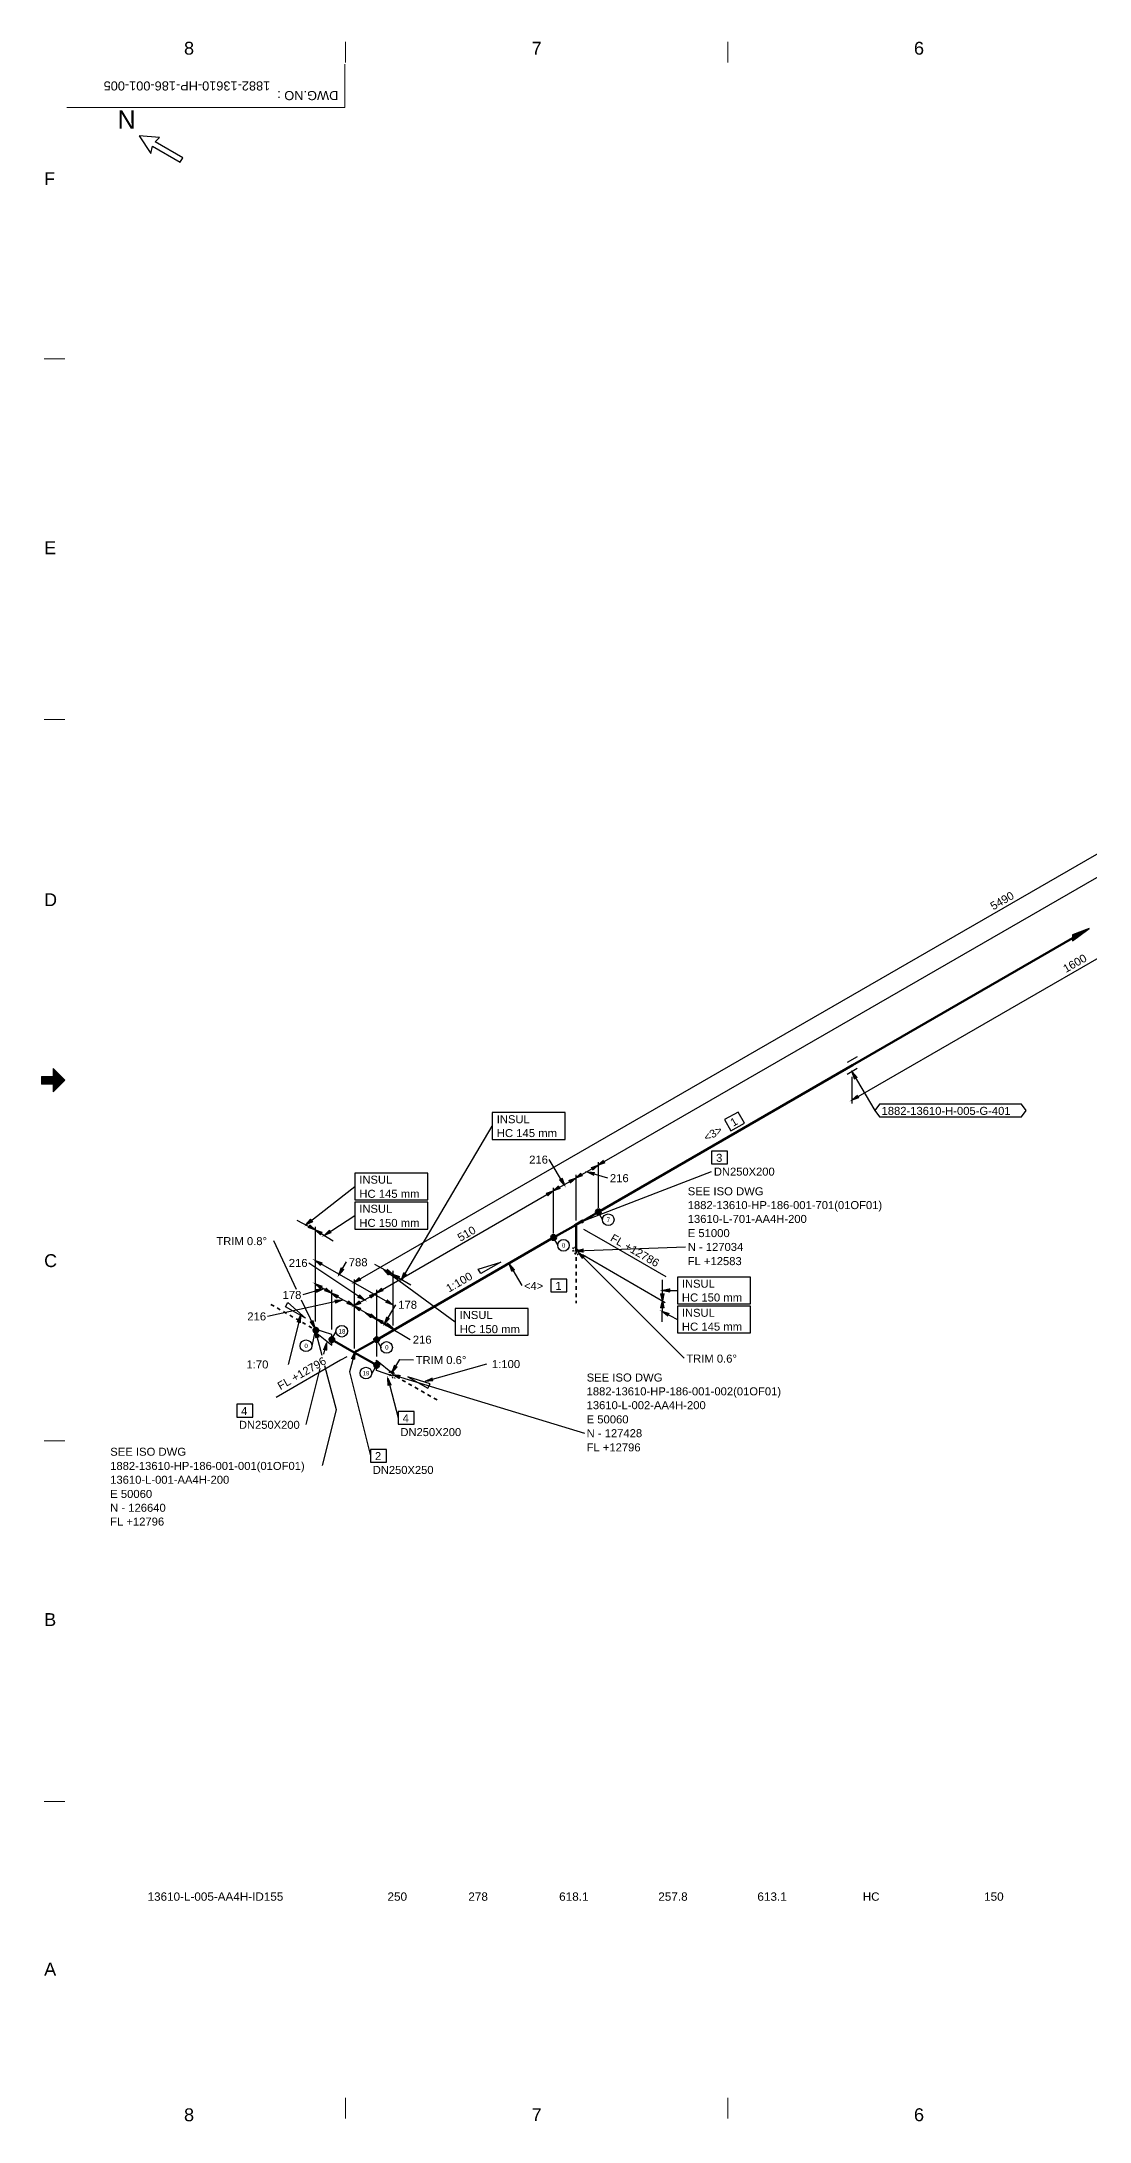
# Model space of a CAD drawing. Header units: inches. Extents: x 18 to 823, y 11 to 584.
# Drawn here: x 18 to 306, y 11 to 583 of the extents above; entities that cross this region are included whole.
import ezdxf
from ezdxf.enums import TextEntityAlignment as Align
from ezdxf.xclip import XClip

# ---------------------------------------------------------------- set-up
doc = ezdxf.new("R2010")
doc.units = ezdxf.units.IN
doc.header["$MEASUREMENT"] = 0
doc.header["$XCLIPFRAME"] = 0
for name, color, linetype in [('1882-13610-HP-186-001-005(01OF01)_MODEL-EMBED 1_DWG$0$Default', 7, 'Continuous'), ('BG 0 -1', 7, 'Continuous'), ('DIMLINES', 7, 'Continuous'), ('DIMTEXT', 7, 'Continuous'), ('FITTINGS', 7, 'Continuous'), ('FRAME', 7, 'Continuous'), ('ISOTEXT', 7, 'Continuous'), ('PIPE', 7, 'Continuous'), ('WELDS', 7, 'Continuous')]:
    doc.layers.add(name, color=color, linetype=linetype)
doc.styles.add('1882-13610-HP-186-001-005(01OF01)_MODEL-EMBED 1_DWG$0$Arial', font='arial.ttf')
doc.styles.add('Arial', font='arial.ttf')

# ---------------------------------------------------------------- blocks, each defined once
blk = doc.blocks.new('1882-13610-HP-186-001-005(01OF01)_MODEL-EMBED 1_DWG')
at = {"layer": '1882-13610-HP-186-001-005(01OF01)_MODEL-EMBED 1_DWG$0$Default', "color": 4, "style": '1882-13610-HP-186-001-005(01OF01)_MODEL-EMBED 1_DWG$0$Arial'}
for s, width, p in [('13610-L-005-AA4H-ID155', 1.002891, (0.84302, -0.115628)), ('250', 1.008516, (3.43979, -0.115628)), ('278', 1.008516, (4.31479, -0.115628)), ('618.1 ', 1.008516, (5.29826, -0.115628)), ('257.8 ', 1.008516, (6.371177, -0.115628)), ('613.1 ', 1.008516, (7.444094, -0.115628)), ('HC', 0.992063, (8.5857, -0.115628)), ('150', 1.008516, (9.898125, -0.115628)), ('1882-13000-HM-105-007', 1.00296, (11.607138, -0.115628)), ('Steam', 1.013128, (14.590457, -0.115628))]:
    blk.add_text(s, height=0.090278, dxfattribs=dict(at, width=width)).set_placement(p, align=Align.TOP_LEFT)

msp = doc.modelspace()

# ---------------------------------------------------------------- hatches: boundary and pattern name
at = {"layer": 'DIMLINES', "linetype": 'Continuous'}
for points in [[(242.36, 293.24), (240.92, 291.96), (242.76, 292.6)], [(172.52, 275.32), (171.08, 274.04), (172.92, 274.68)], [(160.6, 270.04), (161.88, 268.6), (161.24, 270.44)], [(163.56, 269.24), (165, 270.52), (163.16, 269.88)], [(166.36, 271.8), (164.92, 270.52), (166.76, 271.16)], [(170.04, 272.04), (168.12, 272.2), (169.88, 271.32)], [(169.72, 272.76), (171.16, 274.04), (169.32, 273.4)], [(157.4, 265.72), (158.84, 267), (157, 266.36)], [(160.2, 268.28), (158.76, 267), (160.6, 267.64)], [(92.12, 259.16), (90.84, 257.64), (92.6, 258.52)], [(91.56, 256.92), (93.4, 256.28), (91.96, 257.56)], [(95.16, 255.64), (93.32, 256.28), (94.76, 255)], [(97.24, 256.12), (95.8, 254.76), (97.64, 255.48)], [(95.16, 247.24), (93.32, 247.88), (94.76, 246.6)], [(95.16, 240.84), (93.32, 241.48), (94.76, 240.2)], [(96.04, 239.56), (97.88, 238.92), (96.44, 240.2)], [(100.52, 245.8), (99.88, 243.96), (101.16, 245.4)], [(105.4, 243.08), (103.96, 241.8), (105.8, 242.44)], [(111.56, 240.2), (110.12, 238.92), (111.96, 239.56)], [(113.96, 244.6), (112.2, 245.4), (113.48, 243.96)], [(112.84, 244.76), (114.68, 244.12), (113.24, 245.4)], [(116.44, 243.48), (114.6, 244.12), (116.04, 242.84)], [(117.72, 244.44), (117.08, 242.6), (118.36, 244.04)], [(93.8, 239.16), (95.56, 240.04), (93.64, 239.88)], [(99.64, 238.28), (97.8, 238.92), (99.24, 237.64)], [(99, 236.2), (100.76, 237), (98.84, 237)], [(102.2, 236.04), (104.04, 235.4), (102.6, 236.68)], [(105.4, 236.68), (103.96, 235.4), (105.8, 236.04)], [(105.8, 234.76), (103.96, 235.4), (105.4, 234.12)], [(105.16, 237.72), (107, 237), (105.64, 238.36)], [(108.76, 237.64), (110.2, 238.92), (108.36, 238.28)], [(112.84, 236.36), (114.68, 235.72), (113.24, 237)], [(188.44, 238.68), (188.84, 236.76), (189.24, 238.68)], [(189.24, 234.84), (188.84, 236.76), (188.44, 234.84)], [(190.76, 240.04), (188.84, 239.64), (190.76, 239.24)], [(109, 232.84), (107.16, 233.48), (108.6, 232.2)], [(108.36, 232.52), (110.2, 231.88), (108.76, 233.16)], [(111.96, 231.24), (110.12, 231.88), (111.56, 230.6)], [(113.08, 232.28), (112.44, 230.44), (113.72, 231.88)], [(112.84, 229.96), (114.68, 229.32), (113.24, 230.6)], [(190.6, 233.32), (188.76, 233.88), (190.28, 232.68)]]:
    msp.add_hatch(color=2, dxfattribs=at).paths.add_polyline_path(points)
at = {"layer": 'ISOTEXT', "linetype": 'Continuous'}
for points in [[(242.28, 298.2), (241, 299.64), (241.64, 297.8)], [(166.76, 259), (165.08, 257.96), (167, 258.28)], [(148.12, 245.32), (146.84, 246.76), (147.48, 244.92)], [(167, 251), (165.08, 250.52), (167, 250.2)], [(167.32, 249), (165.72, 250.12), (166.84, 248.52)], [(89.24, 230.84), (89.32, 232.76), (88.52, 231)], [(92.04, 231), (93.24, 229.4), (92.76, 231.32)], [(94.36, 226.84), (93.48, 228.6), (93.56, 226.68)], [(96.44, 223.24), (96.52, 225.16), (95.72, 223.4)], [(104.2, 220.76), (104.28, 222.68), (103.4, 220.92)], [(115.16, 219), (114.52, 217.16), (115.8, 218.6)], [(114.2, 213.72), (113.32, 215.48), (113.4, 213.56)], [(116.68, 216.28), (114.76, 216.44), (116.44, 215.48)], [(125.48, 215.56), (123.72, 214.68), (125.64, 214.84)]]:
    msp.add_hatch(color=2, dxfattribs=at).paths.add_polyline_path(points)
at = {"layer": 'WELDS', "linetype": 'Continuous'}
h = msp.add_hatch(color=7, dxfattribs=at)
edge = h.paths.add_edge_path()
edge.add_arc((171.24, 261.24), 0.76, 0, 360)
h = msp.add_hatch(color=7, dxfattribs=at)
edge = h.paths.add_edge_path()
edge.add_arc((158.92, 254.2), 0.76, 0, 360)
h = msp.add_hatch(color=7, dxfattribs=at)
edge = h.paths.add_edge_path()
edge.add_arc((93.56, 228.68), 0.76, 0, 360)
h = msp.add_hatch(color=7, dxfattribs=at)
edge = h.paths.add_edge_path()
edge.add_arc((97.96, 226.12), 0.76, 0, 360)
h = msp.add_hatch(color=7, dxfattribs=at)
edge = h.paths.add_edge_path()
edge.add_arc((110.28, 226.12), 0.76, 0, 360)
h = msp.add_hatch(color=7, dxfattribs=at)
edge = h.paths.add_edge_path()
edge.add_arc((110.28, 219.08), 0.76, 0, 360)

# ---------------------------------------------------------------- linework, layer by layer
at = {"layer": 'BG 0 -1', "color": 7, "linetype": 'Continuous', "lineweight": 9}
for p, q in [((101.7, 577.17), (101.7, 582.83)), ((206.83, 577.17), (206.83, 582.83)), ((101.53, 564.78), (101.53, 576.75)), ((101.53, 564.78), (25.11, 564.78)), ((24.49, 495.71), (18.83, 495.71)), ((24.49, 396.57), (18.83, 396.57)), ((18.14, 296.95), (19.67, 298.49)), ((18.14, 296.83), (19.8, 298.49)), ((18.14, 296.7), (19.92, 298.49)), ((18.14, 296.58), (20.05, 298.49)), ((18.14, 296.45), (20.17, 298.49)), ((18.14, 298.49), (18.14, 296.37)), ((18.14, 298.45), (18.17, 298.49)), ((18.14, 298.33), (18.3, 298.49)), ((18.14, 298.2), (18.42, 298.49)), ((18.14, 298.08), (18.55, 298.49)), ((18.14, 297.95), (18.67, 298.49)), ((18.14, 297.83), (18.8, 298.49)), ((18.14, 297.7), (18.92, 298.49)), ((18.14, 297.58), (19.05, 298.49)), ((18.14, 297.45), (19.17, 298.49)), ((18.14, 297.33), (19.3, 298.49)), ((18.14, 297.2), (19.42, 298.49)), ((18.14, 297.08), (19.55, 298.49)), ((21.32, 298.49), (18.14, 298.49)), ((18.17, 296.37), (20.3, 298.49)), ((18.3, 296.37), (20.42, 298.49)), ((18.42, 296.37), (20.55, 298.49)), ((18.55, 296.37), (20.67, 298.49)), ((18.67, 296.37), (20.8, 298.49)), ((18.8, 296.37), (20.92, 298.49)), ((18.93, 296.37), (21.05, 298.49)), ((19.05, 296.37), (21.17, 298.49)), ((19.18, 296.37), (21.3, 298.49)), ((19.3, 296.37), (22.43, 299.5)), ((19.43, 296.37), (22.49, 299.43)), ((19.55, 296.37), (22.56, 299.37)), ((19.68, 296.37), (22.62, 299.31)), ((19.8, 296.37), (22.68, 299.25)), ((19.93, 296.37), (22.74, 299.18)), ((20.05, 296.37), (22.81, 299.12)), ((20.18, 296.37), (22.87, 299.06)), ((20.3, 296.37), (22.93, 299)), ((20.43, 296.37), (22.99, 298.93)), ((20.55, 296.37), (23.06, 298.87)), ((20.68, 296.37), (23.12, 298.81)), ((20.8, 296.37), (23.18, 298.75)), ((20.93, 296.37), (23.24, 298.68)), ((21.05, 296.37), (23.31, 298.62)), ((21.18, 296.37), (23.37, 298.56)), ((21.3, 296.37), (23.43, 298.5)), ((21.32, 300.61), (24.5, 297.43)), ((21.32, 298.49), (21.32, 300.61)), ((21.32, 300.51), (21.37, 300.56)), ((21.32, 300.39), (21.43, 300.5)), ((21.32, 300.26), (21.49, 300.43)), ((21.32, 300.14), (21.56, 300.37)), ((21.32, 300.01), (21.62, 300.31)), ((21.32, 299.89), (21.68, 300.25)), ((21.32, 299.76), (21.74, 300.18)), ((21.32, 299.63), (21.81, 300.12)), ((21.32, 299.51), (21.87, 300.06)), ((21.32, 299.38), (21.93, 300)), ((21.32, 299.26), (21.99, 299.93)), ((21.32, 299.13), (22.06, 299.87)), ((21.32, 299.01), (22.12, 299.81)), ((21.32, 298.88), (22.18, 299.75)), ((21.32, 298.76), (22.24, 299.68)), ((21.32, 298.63), (22.31, 299.62)), ((21.32, 298.51), (22.37, 299.56)), ((21.32, 296.26), (23.49, 298.43)), ((21.32, 296.13), (23.56, 298.37)), ((21.32, 296.01), (23.62, 298.31)), ((21.32, 295.88), (23.68, 298.25)), ((21.32, 295.76), (23.74, 298.18)), ((21.32, 295.63), (23.81, 298.12)), ((21.32, 295.51), (23.87, 298.06)), ((21.32, 295.38), (23.93, 298)), ((21.32, 295.26), (23.99, 297.93)), ((21.32, 295.13), (24.06, 297.87)), ((21.32, 295.01), (24.12, 297.81)), ((21.32, 294.88), (24.18, 297.75)), ((21.32, 294.76), (24.24, 297.68)), ((21.32, 294.63), (24.31, 297.62)), ((21.32, 294.51), (24.37, 297.56)), ((21.32, 294.38), (24.43, 297.5)), ((21.32, 294.26), (24.49, 297.43)), ((24.5, 297.43), (21.32, 294.24)), ((21.32, 296.37), (18.14, 296.37)), ((21.32, 294.24), (21.32, 296.37)), ((24.49, 198.28), (18.83, 198.28)), ((24.49, 99.14), (18.83, 99.14)), ((101.7, 17.68), (101.7, 12.02)), ((206.83, 17.68), (206.83, 12.02))]:
    msp.add_line(p, q, dxfattribs=at)
at = {"layer": 'DIMLINES', "color": 2, "linetype": 'Continuous', "lineweight": 30}
for p, q in [((103.96, 241.8), (474.2, 455.24)), ((171.08, 274.04), (468.04, 445.32)), ((240.92, 291.96), (363.64, 362.68)), ((241, 291), (241, 298.36)), ((240.92, 291.96), (242.36, 293.24)), ((242.76, 292.6), (240.92, 291.96)), ((242.36, 293.24), (242.76, 292.6)), ((162.12, 288.52), (142.04, 288.52)), ((142.04, 288.52), (142.04, 281.16)), ((162.12, 281.16), (162.12, 288.52)), ((117.08, 242.6), (142.04, 284.84)), ((142.04, 281.16), (162.12, 281.16)), ((161.88, 268.6), (157.72, 275.64)), ((171.08, 274.04), (172.52, 275.32)), ((172.92, 274.68), (171.08, 274.04)), ((171.16, 274.92), (171.16, 262.36)), ((172.52, 275.32), (172.92, 274.68)), ((124.36, 271.88), (104.28, 271.88)), ((104.28, 271.88), (104.28, 264.52)), ((124.36, 264.52), (124.36, 271.88)), ((158.76, 267), (165, 270.52)), ((160.6, 270.04), (161.24, 270.44)), ((161.88, 268.6), (160.6, 270.04)), ((161.24, 270.44), (161.88, 268.6)), ((163.16, 269.88), (165, 270.52)), ((163.56, 269.24), (163.16, 269.88)), ((165, 270.52), (163.56, 269.24)), ((164.92, 270.52), (171.16, 274.04)), ((164.92, 270.52), (166.36, 271.8)), ((166.76, 271.16), (164.92, 270.52)), ((165, 271.4), (165, 258.84)), ((166.36, 271.8), (166.76, 271.16)), ((168.12, 272.2), (170.04, 272.04)), ((169.88, 271.32), (168.12, 272.2)), ((168.12, 272.2), (173.72, 270.6)), ((169.32, 273.4), (171.16, 274.04)), ((169.72, 272.76), (169.32, 273.4)), ((171.16, 274.04), (169.72, 272.76)), ((170.04, 272.04), (169.88, 271.32)), ((90.84, 257.64), (104.28, 268.2)), ((104.28, 264.52), (124.36, 264.52)), ((124.36, 263.88), (104.28, 263.88)), ((104.28, 263.88), (104.28, 256.52)), ((110.12, 238.92), (158.84, 267)), ((124.36, 256.52), (124.36, 263.88)), ((157, 266.36), (158.84, 267)), ((157.4, 265.72), (157, 266.36)), ((158.84, 267), (157.4, 265.72)), ((158.76, 267), (160.2, 268.28)), ((160.6, 267.64), (158.76, 267)), ((158.84, 267.88), (158.84, 255.32)), ((160.2, 268.28), (160.6, 267.64)), ((88.36, 258.92), (93.4, 256.28)), ((90.84, 257.64), (92.12, 259.16)), ((92.6, 258.52), (90.84, 257.64)), ((91.56, 256.92), (91.96, 257.56)), ((91.96, 257.56), (93.4, 256.28)), ((92.12, 259.16), (92.6, 258.52)), ((95.8, 254.76), (104.28, 260.2)), ((93.4, 256.28), (91.56, 256.92)), ((93.32, 256.28), (95.16, 255.64)), ((94.76, 255), (93.32, 256.28)), ((93.32, 256.28), (98.28, 253.32)), ((93.4, 257.08), (93.4, 231.08)), ((95.16, 255.64), (94.76, 255)), ((95.8, 254.76), (97.24, 256.12)), ((97.64, 255.48), (95.8, 254.76)), ((97.24, 256.12), (97.64, 255.48)), ((104.28, 256.52), (124.36, 256.52)), ((167.16, 256.52), (172.04, 253.72)), ((172.04, 253.72), (189.8, 243.48)), ((93.32, 247.88), (95.16, 247.24)), ((94.76, 246.6), (93.32, 247.88)), ((93.32, 247.88), (114.68, 235.72)), ((95.16, 247.24), (94.76, 246.6)), ((99.88, 243.96), (101.96, 247.48)), ((109.64, 246.84), (114.68, 244.12)), ((189.56, 236.2), (166.84, 249.4)), ((93.32, 241.48), (95.16, 240.84)), ((94.76, 240.2), (93.32, 241.48)), ((93.32, 241.48), (97.88, 238.92)), ((95.16, 240.84), (94.76, 240.2)), ((96.04, 239.56), (96.44, 240.2)), ((96.44, 240.2), (97.88, 238.92)), ((99.88, 243.96), (100.52, 245.8)), ((101.16, 245.4), (99.88, 243.96)), ((100.52, 245.8), (101.16, 245.4)), ((103.96, 241.8), (105.4, 243.08)), ((105.8, 242.44), (103.96, 241.8)), ((104.04, 242.68), (104.04, 223.72)), ((105.4, 243.08), (105.8, 242.44)), ((110.12, 238.92), (111.56, 240.2)), ((111.56, 240.2), (111.96, 239.56)), ((112.2, 245.4), (113.96, 244.6)), ((113.48, 243.96), (112.2, 245.4)), ((112.2, 245.4), (131.88, 231)), ((112.84, 244.76), (113.24, 245.4)), ((114.68, 244.12), (112.84, 244.76)), ((113.24, 245.4), (114.68, 244.12)), ((113.96, 244.6), (113.48, 243.96)), ((114.6, 244.12), (116.44, 243.48)), ((116.04, 242.84), (114.6, 244.12)), ((114.6, 244.12), (119.64, 241.16)), ((114.68, 245), (114.68, 229.96)), ((116.44, 243.48), (116.04, 242.84)), ((117.08, 242.6), (117.72, 244.44)), ((118.36, 244.04), (117.08, 242.6)), ((117.72, 244.44), (118.36, 244.04)), ((188.84, 236.76), (188.84, 242.52)), ((213.08, 243.32), (193, 243.32)), ((193, 243.32), (193, 235.96)), ((213.08, 235.96), (213.08, 243.32)), ((100.76, 237), (80.28, 232.52)), ((95.56, 240.04), (89.96, 238.44)), ((93.64, 239.88), (95.56, 240.04)), ((93.8, 239.16), (93.64, 239.88)), ((95.56, 240.04), (93.8, 239.16)), ((97.88, 238.92), (96.04, 239.56)), ((97.8, 238.92), (99.64, 238.28)), ((99.24, 237.64), (97.8, 238.92)), ((97.8, 238.92), (104.04, 235.4)), ((97.88, 239.8), (97.88, 228.92)), ((99, 236.2), (98.84, 237)), ((98.84, 237), (100.76, 237)), ((100.76, 237), (99, 236.2)), ((99.64, 238.28), (99.24, 237.64)), ((102.2, 236.04), (102.6, 236.68)), ((104.04, 235.4), (102.2, 236.04)), ((102.6, 236.68), (104.04, 235.4)), ((103.96, 235.4), (110.2, 238.92)), ((103.96, 235.4), (105.4, 236.68)), ((105.8, 236.04), (103.96, 235.4)), ((103.96, 235.4), (105.8, 234.76)), ((105.4, 234.12), (103.96, 235.4)), ((103.96, 235.4), (110.2, 231.88)), ((105.16, 237.72), (105.64, 238.36)), ((107, 237), (105.16, 237.72)), ((105.4, 236.68), (105.8, 236.04)), ((105.8, 234.76), (105.4, 234.12)), ((105.64, 238.36), (107, 237)), ((108.36, 238.28), (110.2, 238.92)), ((108.76, 237.64), (108.36, 238.28)), ((110.2, 238.92), (108.76, 237.64)), ((111.96, 239.56), (110.12, 238.92)), ((110.2, 239.8), (110.2, 227.24)), ((112.84, 236.36), (113.24, 237)), ((114.68, 235.72), (112.84, 236.36)), ((113.24, 237), (114.68, 235.72)), ((151.96, 234.68), (131.88, 234.68)), ((131.88, 234.68), (131.88, 227.32)), ((151.96, 227.32), (151.96, 234.68)), ((188.84, 236.76), (188.44, 238.68)), ((188.44, 238.68), (189.24, 238.68)), ((188.44, 234.84), (188.84, 236.76)), ((189.24, 234.84), (188.44, 234.84)), ((188.76, 231), (188.84, 236.76)), ((188.84, 239.64), (190.76, 240.04)), ((190.76, 239.24), (188.84, 239.64)), ((188.84, 239.64), (193, 239.64)), ((189.24, 238.68), (188.84, 236.76)), ((188.84, 236.76), (189.24, 234.84)), ((190.76, 240.04), (190.76, 239.24)), ((193, 235.96), (213.08, 235.96)), ((213.08, 235.32), (193, 235.32)), ((193, 235.32), (193, 227.96)), ((213.08, 227.96), (213.08, 235.32)), ((107.16, 233.48), (109, 232.84)), ((108.6, 232.2), (107.16, 233.48)), ((108.36, 232.52), (108.76, 233.16)), ((110.2, 231.88), (108.36, 232.52)), ((109, 232.84), (108.6, 232.2)), ((108.76, 233.16), (110.2, 231.88)), ((110.12, 231.88), (111.96, 231.24)), ((111.56, 230.6), (110.12, 231.88)), ((110.12, 231.88), (114.68, 229.32)), ((110.2, 232.76), (110.2, 221.48)), ((111.96, 231.24), (111.56, 230.6)), ((112.44, 230.44), (113.08, 232.28)), ((113.72, 231.88), (112.44, 230.44)), ((112.84, 229.96), (113.24, 230.6)), ((114.68, 229.32), (112.84, 229.96)), ((113.08, 232.28), (113.72, 231.88)), ((113.24, 230.6), (114.68, 229.32)), ((188.76, 233.88), (190.6, 233.32)), ((190.28, 232.68), (188.76, 233.88)), ((188.76, 233.88), (193, 231.64)), ((190.6, 233.32), (190.28, 232.68)), ((131.88, 227.32), (151.96, 227.32)), ((193, 227.96), (213.08, 227.96)), ((100.36, 220.44), (82.6, 210.2)), ((102.04, 221.4), (100.36, 220.44))]:
    msp.add_line(p, q, dxfattribs=at)
at = {"layer": 'DIMLINES', "color": 2, "linetype": 'Continuous', "lineweight": 30, "const_width": 0.3}
for points in [[(242.36, 293.24), (240.92, 291.96), (242.76, 292.6)], [(169.72, 272.76), (171.16, 274.04), (169.32, 273.4)], [(172.52, 275.32), (171.08, 274.04), (172.92, 274.68)], [(160.6, 270.04), (161.88, 268.6), (161.24, 270.44)], [(163.56, 269.24), (165, 270.52), (163.16, 269.88)], [(166.36, 271.8), (164.92, 270.52), (166.76, 271.16)], [(170.04, 272.04), (168.12, 272.2), (169.88, 271.32)], [(157.4, 265.72), (158.84, 267), (157, 266.36)], [(160.2, 268.28), (158.76, 267), (160.6, 267.64)], [(92.12, 259.16), (90.84, 257.64), (92.6, 258.52)], [(91.56, 256.92), (93.4, 256.28), (91.96, 257.56)], [(95.16, 255.64), (93.32, 256.28), (94.76, 255)], [(97.24, 256.12), (95.8, 254.76), (97.64, 255.48)], [(95.16, 247.24), (93.32, 247.88), (94.76, 246.6)], [(100.52, 245.8), (99.88, 243.96), (101.16, 245.4)], [(95.16, 240.84), (93.32, 241.48), (94.76, 240.2)], [(93.8, 239.16), (95.56, 240.04), (93.64, 239.88)], [(96.04, 239.56), (97.88, 238.92), (96.44, 240.2)], [(105.4, 243.08), (103.96, 241.8), (105.8, 242.44)], [(111.56, 240.2), (110.12, 238.92), (111.96, 239.56)], [(113.96, 244.6), (112.2, 245.4), (113.48, 243.96)], [(112.84, 244.76), (114.68, 244.12), (113.24, 245.4)], [(116.44, 243.48), (114.6, 244.12), (116.04, 242.84)], [(117.72, 244.44), (117.08, 242.6), (118.36, 244.04)], [(190.76, 240.04), (188.84, 239.64), (190.76, 239.24)], [(99.64, 238.28), (97.8, 238.92), (99.24, 237.64)], [(99, 236.2), (100.76, 237), (98.84, 237)], [(102.2, 236.04), (104.04, 235.4), (102.6, 236.68)], [(105.4, 236.68), (103.96, 235.4), (105.8, 236.04)], [(105.8, 234.76), (103.96, 235.4), (105.4, 234.12)], [(105.16, 237.72), (107, 237), (105.64, 238.36)], [(108.76, 237.64), (110.2, 238.92), (108.36, 238.28)], [(112.84, 236.36), (114.68, 235.72), (113.24, 237)], [(188.44, 238.68), (188.84, 236.76), (189.24, 238.68)], [(189.24, 234.84), (188.84, 236.76), (188.44, 234.84)], [(109, 232.84), (107.16, 233.48), (108.6, 232.2)], [(108.36, 232.52), (110.2, 231.88), (108.76, 233.16)], [(111.96, 231.24), (110.12, 231.88), (111.56, 230.6)], [(113.08, 232.28), (112.44, 230.44), (113.72, 231.88)], [(112.84, 229.96), (114.68, 229.32), (113.24, 230.6)], [(190.6, 233.32), (188.76, 233.88), (190.28, 232.68)]]:
    msp.add_lwpolyline(points, close=True, dxfattribs=at)
at = {"layer": 'FITTINGS', "color": 7, "linetype": 'Continuous', "lineweight": 30}
for p, q in [((306.2, 339.1), (301.6, 337.4)), ((301.6, 335.7), (306.2, 339.1)), ((306.2, 339.1), (301.6, 337.3)), ((301.6, 335.7), (305.8, 338.9)), ((305.8, 338.9), (301.6, 337.1)), ((301.6, 335.8), (305.4, 338.6)), ((305.4, 338.6), (301.6, 337)), ((301.6, 335.9), (305, 338.4)), ((305, 338.4), (301.6, 337)), ((301.6, 336.1), (304.5, 338.2)), ((304.5, 338.2), (301.6, 336.8)), ((301.6, 336.2), (304.1, 337.8)), ((304.1, 337.8), (301.6, 336.7)), ((301.6, 336.3), (303.7, 337.6)), ((303.7, 337.6), (301.6, 336.6)), ((301.6, 337.4), (301.6, 335.7)), ((301.6, 336.4), (303.2, 337.4)), ((303.2, 337.4), (301.6, 336.5)), ((301.6, 337.3), (301.6, 335.7)), ((301.6, 337.1), (301.6, 335.8)), ((301.6, 337), (301.6, 335.9)), ((301.6, 337), (301.6, 336.1)), ((301.6, 336.8), (301.6, 336.2)), ((301.6, 336.7), (301.6, 336.3)), ((301.6, 336.6), (301.6, 336.4))]:
    msp.add_line(p, q, dxfattribs=at)
at = {"layer": 'FRAME', "color": 2, "linetype": 'Continuous', "lineweight": 30}
for p, q in [((45, 557), (48.2, 552.2)), ((50.6, 556.6), (45, 557)), ((49.4, 555.4), (50.6, 556.6)), ((57, 551), (49.4, 555.4)), ((48.2, 552.2), (48.6, 554.2)), ((48.6, 554.2), (56.2, 549.8)), ((56.2, 549.8), (57, 551)), ((138.2, 245.48), (144.44, 247.4)), ((144.44, 247.4), (138.92, 244.28)), ((138.92, 244.28), (138.2, 245.48)), ((85.16, 235.16), (85.8, 236.36)), ((90.68, 232.04), (85.16, 235.16)), ((85.8, 236.36), (90.68, 232.04)), ((118.84, 215.88), (124.36, 212.76)), ((125, 213.96), (118.84, 215.88)), ((124.36, 212.76), (125, 213.96))]:
    msp.add_line(p, q, dxfattribs=at)
at = {"layer": 'ISOTEXT', "color": 2, "linetype": 'Continuous', "lineweight": 30}
for p, q in [((241, 299.64), (247.24, 289.08)), ((241, 299.64), (242.28, 298.2)), ((241.64, 297.8), (241, 299.64)), ((242.28, 298.2), (241.64, 297.8)), ((209.64, 288.68), (205.88, 286.6)), ((205.88, 286.6), (207.64, 283.56)), ((211.4, 285.64), (209.64, 288.68)), ((248.52, 290.84), (247.24, 289.08)), ((247.24, 289.08), (248.52, 287.32)), ((287.56, 290.84), (248.52, 290.84)), ((248.52, 287.32), (287.56, 287.32)), ((288.84, 289.08), (287.56, 290.84)), ((287.56, 287.32), (288.84, 289.08)), ((207.64, 283.56), (211.4, 285.64)), ((206.76, 277.96), (202.36, 277.96)), ((202.36, 277.96), (202.36, 274.44)), ((202.36, 274.44), (206.76, 274.44)), ((206.76, 274.44), (206.76, 277.96)), ((165.08, 257.96), (202.36, 272.36)), ((165.08, 257.96), (166.76, 259)), ((167, 258.28), (165.08, 257.96)), ((166.76, 259), (167, 258.28)), ((172.44, 259), (171.16, 261.24)), ((88.2, 239.88), (81.96, 253.24)), ((158.84, 254.2), (160.12, 251.96)), ((165.08, 250.52), (195.16, 251.64)), ((91.64, 247.24), (107, 237)), ((146.84, 246.76), (150.2, 241)), ((146.84, 246.76), (148.12, 245.32)), ((147.48, 244.92), (146.84, 246.76)), ((165.08, 250.52), (167, 251)), ((167, 250.2), (165.08, 250.52)), ((165.72, 250.12), (194.84, 221)), ((165.72, 250.12), (167.32, 249)), ((166.84, 248.52), (165.72, 250.12)), ((167.32, 249), (166.84, 248.52)), ((167, 251), (167, 250.2)), ((148.12, 245.32), (147.48, 244.92)), ((162.6, 242.76), (158.2, 242.76)), ((158.2, 242.76), (158.2, 239.24)), ((162.6, 239.24), (162.6, 242.76)), ((93.24, 229.4), (89.64, 237)), ((112.44, 230.44), (115.56, 235.72)), ((158.2, 239.24), (162.6, 239.24)), ((89.32, 232.76), (85.96, 219.32)), ((88.52, 231), (89.32, 232.76)), ((89.24, 230.84), (88.52, 231)), ((89.32, 232.76), (89.24, 230.84)), ((92.04, 231), (92.76, 231.32)), ((93.24, 229.4), (92.04, 231)), ((92.76, 231.32), (93.24, 229.4)), ((107.16, 233.48), (119.48, 226.12)), ((93.4, 228.68), (92.44, 224.36)), ((93.48, 228.6), (94.36, 226.84)), ((93.56, 226.68), (93.48, 228.6)), ((95.24, 221.8), (93.48, 228.6)), ((94.36, 226.84), (93.56, 226.68)), ((95.72, 223.4), (96.52, 225.16)), ((95.72, 222.12), (96.52, 225.16)), ((96.44, 223.24), (95.72, 223.4)), ((96.52, 225.16), (96.44, 223.24)), ((97.88, 226.12), (99.16, 228.36)), ((110.2, 226.12), (111.48, 223.88)), ((90.92, 202.76), (94.76, 218.2)), ((99.24, 206.84), (96.04, 218.92)), ((104.28, 222.68), (102.84, 217.24)), ((103.4, 220.92), (104.28, 222.68)), ((104.2, 220.76), (103.4, 220.92)), ((104.28, 222.68), (104.2, 220.76)), ((110.2, 219.08), (108.92, 216.84)), ((114.52, 217.16), (116.6, 220.68)), ((114.52, 217.16), (115.16, 219)), ((115.8, 218.6), (114.52, 217.16)), ((115.16, 219), (115.8, 218.6)), ((116.6, 220.68), (120.44, 220.52)), ((123.72, 214.68), (140.52, 219.48)), ((102.84, 217.24), (108.6, 194.2)), ((113.32, 215.48), (116.2, 204.6)), ((113.32, 215.48), (114.2, 213.72)), ((113.4, 213.56), (113.32, 215.48)), ((114.2, 213.72), (113.4, 213.56)), ((114.76, 216.44), (167.4, 200.44)), ((114.76, 216.44), (116.68, 216.28)), ((116.44, 215.48), (114.76, 216.44)), ((116.68, 216.28), (116.44, 215.48)), ((123.72, 214.68), (125.48, 215.56)), ((125.64, 214.84), (123.72, 214.68)), ((125.48, 215.56), (125.64, 214.84)), ((76.2, 208.36), (71.8, 208.36)), ((71.8, 208.36), (71.8, 204.84)), ((76.2, 204.84), (76.2, 208.36)), ((95.4, 191.48), (99.24, 206.84)), ((120.6, 206.36), (116.2, 206.36)), ((116.2, 206.36), (116.2, 202.84)), ((120.6, 202.84), (120.6, 206.36)), ((71.8, 204.84), (76.2, 204.84)), ((116.2, 202.84), (120.6, 202.84)), ((113, 195.96), (108.6, 195.96)), ((108.6, 195.96), (108.6, 192.44)), ((113, 192.44), (113, 195.96)), ((108.6, 192.44), (113, 192.44))]:
    msp.add_line(p, q, dxfattribs=at)
at = {"layer": 'ISOTEXT', "color": 2, "linetype": 'Continuous', "lineweight": 30, "const_width": 0.3}
for points in [[(242.28, 298.2), (241, 299.64), (241.64, 297.8)], [(166.76, 259), (165.08, 257.96), (167, 258.28)], [(148.12, 245.32), (146.84, 246.76), (147.48, 244.92)], [(167, 251), (165.08, 250.52), (167, 250.2)], [(167.32, 249), (165.72, 250.12), (166.84, 248.52)], [(89.24, 230.84), (89.32, 232.76), (88.52, 231)], [(92.04, 231), (93.24, 229.4), (92.76, 231.32)], [(94.36, 226.84), (93.48, 228.6), (93.56, 226.68)], [(96.44, 223.24), (96.52, 225.16), (95.72, 223.4)], [(104.2, 220.76), (104.28, 222.68), (103.4, 220.92)], [(115.16, 219), (114.52, 217.16), (115.8, 218.6)], [(114.2, 213.72), (113.32, 215.48), (113.4, 213.56)], [(116.68, 216.28), (114.76, 216.44), (116.44, 215.48)], [(125.48, 215.56), (123.72, 214.68), (125.64, 214.84)]]:
    msp.add_lwpolyline(points, close=True, dxfattribs=at)
at = {"layer": 'ISOTEXT', "color": 2, "linetype": 'Continuous', "lineweight": 30}
for centre in [(173.96, 259.08), (161.64, 252.04), (100.68, 228.44), (90.84, 224.44), (113, 223.96), (107.32, 216.92)]:
    msp.add_circle(centre, 1.6, dxfattribs=at)
at = {"layer": 'PIPE', "color": 7, "linetype": 'Continuous', "lineweight": 50}
for p, q in [((301.6, 336.5), (241.1, 301.6)), ((241.1, 301.6), (171.2, 261.2)), ((165.1, 257.7), (158.9, 254.2)), ((171.2, 261.2), (165.1, 257.7)), ((165.1, 257.7), (165.1, 250.5)), ((158.9, 254.2), (110.3, 226.1)), ((104.1, 222.6), (98, 226.1)), ((110.3, 226.1), (104.1, 222.6)), ((104.1, 222.6), (110.3, 219.1))]:
    msp.add_line(p, q, dxfattribs=at)
at = {"layer": 'PIPE', "color": 7, "linetype": 'Continuous', "lineweight": 35}
for p, q in [((164.4, 251.4), (164.2, 251.1)), ((164.2, 250.7), (164.4, 250.3)), ((165, 251.4), (164.7, 251.4)), ((164.7, 249.9), (165, 249.6)), ((165.1, 250.5), (165.1, 249.79)), ((165.1, 248.79), (165.1, 247.79)), ((165.1, 246.79), (165.1, 245.79)), ((165.7, 250.6), (165.4, 251)), ((165.4, 249.4), (165.7, 249.6)), ((165.8, 249.8), (165.8, 250.2)), ((165.1, 244.79), (165.1, 243.79)), ((165.1, 242.79), (165.1, 241.79)), ((165.1, 240.79), (165.1, 239.79)), ((82.05, 235.31), (81.2, 235.8)), ((83.78, 234.32), (82.92, 234.82)), ((165.1, 238.79), (165.1, 237.79)), ((165.1, 236.79), (165.1, 236.1)), ((85.52, 233.33), (84.65, 233.82)), ((87.25, 232.33), (86.39, 232.83)), ((88.99, 231.34), (88.12, 231.84)), ((90.73, 230.34), (89.86, 230.84)), ((92.46, 229.35), (91.59, 229.85)), ((93.6, 228.7), (93.33, 228.85)), ((113.8, 217), (113.8, 217.3)), ((114.1, 217.4), (114.5, 217.4)), ((114.1, 216.2), (113.8, 216.6)), ((114.8, 215.5), (114.5, 215.8)), ((114.7, 216.5), (114.72, 216.49)), ((114.8, 217.2), (115.2, 216.8)), ((115.4, 215.6), (115.2, 215.5)), ((115.4, 216.4), (115.5, 216)), ((115.59, 215.99), (116.45, 215.5)), ((117.32, 215), (118.19, 214.5)), ((119.06, 214), (119.93, 213.51)), ((120.79, 213.01), (121.66, 212.51)), ((122.53, 212.02), (123.4, 211.52)), ((124.27, 211.02), (125.13, 210.53)), ((126, 210.03), (126.87, 209.53))]:
    msp.add_line(p, q, dxfattribs=at)
at = {"layer": 'WELDS', "color": 7, "linetype": 'Continuous', "lineweight": 25}
for p, q in [((242.4, 303.9), (239.6, 302.3)), ((239.6, 299.1), (242.4, 300.7)), ((97.9, 227.5), (93.4, 229)), ((93.4, 229), (93.4, 228.3)), ((93.4, 228.3), (97.9, 224.6)), ((97.9, 226.1), (97.9, 227.5)), ((97.9, 224.6), (97.9, 226.1)), ((110.2, 219), (110.2, 220.5)), ((110.2, 220.5), (114.7, 216.8)), ((110.2, 217.6), (110.2, 219)), ((114.7, 216.1), (110.2, 217.6)), ((114.7, 216.8), (114.7, 216.1))]:
    msp.add_line(p, q, dxfattribs=at)
at = {"layer": 'WELDS', "color": 7, "linetype": 'Continuous', "lineweight": 35}
for centre in [(171.24, 261.24), (171.24, 261.24), (158.92, 254.2), (158.92, 254.2), (93.56, 228.68), (93.56, 228.68), (97.96, 226.12), (97.96, 226.12), (110.28, 226.12), (110.28, 226.12), (110.28, 219.08), (110.28, 219.08)]:
    msp.add_circle(centre, 0.76, dxfattribs=at)

# ---------------------------------------------------------------- block references
at = {"layer": 'WELDS', "linetype": 'ByBlock'}
ref = msp.add_blockref('1882-13610-HP-186-001-005(01OF01)_MODEL-EMBED 1_DWG', (25.87, 77.1), dxfattribs=dict(at, xscale=25.4, yscale=25.4, zscale=25.4))
XClip(ref).set_block_clipping_path([(-0.029528, -2.66273), (15.699643, 0.003937)])

# ---------------------------------------------------------------- texts
at = {"layer": 'BG 0 -1', "color": 7, "style": 'Arial', "width": 1.008516}
for s, p in [('8', (58.68, 581.12)), ('7', (154.26, 581.12)), ('6', (259.39, 581.12)), ('8', (58.68, 13.03)), ('7', (154.26, 13.05)), ('6', (259.39, 13.05))]:
    msp.add_text(s, height=3.54, dxfattribs=at).set_placement(p, align=Align.MIDDLE)
at = {"layer": 'BG 0 -1', "color": 4, "style": 'Arial', "width": 1.010263}
msp.add_text('DWG.NO : ', height=2.5, rotation=180, dxfattribs=at).set_placement((99.75, 568.1), align=Align.MIDDLE_LEFT)
at = {"layer": 'BG 0 -1', "color": 7, "style": 'Arial'}
for s, height, width, p in [('F', 3.54, 0.993934, (18.84, 543.5)), ('E', 3.54, 1.004063, (18.84, 442.02)), ('D', 3.54, 0.992063, (18.84, 345.28)), ('C', 3.54, 0.992063, (18.84, 246.06)), ('B ', 3.537, 1.005373, (18.84, 147.39)), ('A', 3.54, 1.004063, (18.84, 51.29))]:
    msp.add_text(s, height=height, dxfattribs=dict(at, width=width)).set_placement(p)
at = {"layer": 'DIMLINES', "color": 2, "style": 'Arial'}
for s, width, p in [('INSUL', 0.999439, (143.3, 285.6)), ('HC 145 mm', 1.010172, (143.3, 281.8)), ('INSUL', 0.999439, (105.5, 269)), ('HC 145 mm', 1.010172, (105.5, 265.1)), ('INSUL', 0.999439, (105.5, 261)), ('HC 150 mm', 1.010172, (105.5, 257.1)), ('INSUL', 0.999439, (194.2, 240.4)), ('HC 150 mm', 1.010172, (194.2, 236.6)), ('INSUL', 0.999439, (194.2, 232.4)), ('HC 150 mm', 1.010172, (133.1, 227.9)), ('INSUL', 0.999439, (133.1, 231.8)), ('HC 145 mm', 1.010172, (194.2, 228.6))]:
    msp.add_text(s, height=2.2, dxfattribs=dict(at, width=width)).set_placement(p)
at = {"layer": 'DIMTEXT', "color": 2, "style": 'Arial', "width": 1.008516}
for s, p in [('5490', (279.8, 344.1)), ('1600', (299.8, 326.9)), ('510', (133.3, 253))]:
    msp.add_text(s, height=2.2, rotation=30, dxfattribs=at).set_placement(p)
for s, p in [('216', (152.2, 274.5)), ('216', (174.4, 269.4)), ('216', (86.1, 246.1)), ('788', (102.6, 246.3)), ('178', (84.4, 237.3)), ('178', (116.2, 234.6)), ('216', (74.7, 231.4)), ('216', (120.2, 225))]:
    msp.add_text(s, height=2.2, dxfattribs=at).set_placement(p)
at = {"layer": 'FRAME', "color": 2, "style": 'Arial', "width": 1.003968}
msp.add_text('1882-13610-HP-186-001-005', height=2.5, rotation=180, dxfattribs=at).set_placement((81, 572))
at = {"layer": 'FRAME', "color": 2, "style": 'Arial', "width": 0.992063}
msp.add_text('N', height=5, dxfattribs=at).set_placement((39, 559))
at = {"layer": 'ISOTEXT', "color": 2, "style": 'Arial'}
for s, rotation, width, p in [('1', 30, 1.008516, (208.3, 284.6)), ('<3>', 30, 0.993892, (201, 280.5)), ('FL +12786', 330, 1.004042, (174.3, 253.4)), (' 1:100', 30, 1.008516, (129.4, 238.6)), ('FL +12796', 30, 1.004042, (83.8, 212.2))]:
    msp.add_text(s, height=2.2, rotation=rotation, dxfattribs=dict(at, width=width)).set_placement(p)
for s, height, width, p in [('1882-13610-H-005-G-401', 2.2, 1.003095, (249.1, 287.9)), ('3', 2.2, 1.008516, (203.6, 275)), ('DN250X200', 2.2, 0.99789, (203, 271.2)), ('SEE ISO DWG', 2.2, 1.00983, (195.8, 265.8)), ('1882-13610-HP-186-001-701(01OF01)', 2.2, 1.003206, (195.8, 262)), ('7', 1.2, 1.008516, (173.5, 258.5)), ('13610-L-701-AA4H-200', 2.2, 1.00348, (195.8, 258.2)), ('TRIM 0.8°', 2.2, 1.00446, (66.2, 252.1)), ('0', 1.2, 1.008516, (161.2, 251.4)), ('E 51000', 2.2, 1.007719, (195.8, 254.3)), ('N - 127034', 2.2, 1.004313, (195.8, 250.5)), ('FL +12583', 2.2, 1.004042, (195.8, 246.6)), ('<4>', 2.2, 0.993892, (150.8, 239.8)), ('1', 2.2, 1.008516, (159.4, 239.8)), ('18', 1.2, 1.008516, (99.8, 227.8)), ('0', 1.2, 1.008516, (90.4, 223.8)), ('0', 1.2, 1.008516, (112.6, 223.4)), (' 1:70', 2.2, 1.008516, (73.6, 218.2)), ('19', 1.2, 1.008516, (106.4, 216.3)), ('TRIM 0.6°', 2.2, 1.00446, (121, 219.4)), (' 1:100', 2.2, 1.008516, (141.1, 218.3)), ('TRIM 0.6°', 2.2, 1.00446, (195.4, 219.8)), ('SEE ISO DWG', 2.2, 1.00983, (168, 214.6)), ('1882-13610-HP-186-001-002(01OF01)', 2.2, 1.003206, (168, 210.8)), ('4', 2.2, 1.008516, (73, 205.4)), ('13610-L-002-AA4H-200', 2.2, 1.00348, (168, 207)), ('DN250X200', 2.2, 0.99789, (72.4, 201.6)), ('DN250X200', 2.2, 0.99789, (116.8, 199.6)), ('4', 2.2, 1.008516, (117.4, 203.4)), ('E 50060', 2.2, 1.007719, (168, 203.1)), ('N - 127428', 2.2, 1.004313, (168, 199.3)), ('SEE ISO DWG', 2.2, 1.00983, (37, 194.2)), ('2', 2.2, 1.008516, (109.8, 193)), ('FL +12796', 2.2, 1.004042, (168, 195.4)), ('1882-13610-HP-186-001-001(01OF01)', 2.2, 1.003206, (37, 190.3)), ('13610-L-001-AA4H-200', 2.2, 1.00348, (37, 186.5)), ('DN250X250', 2.2, 0.99789, (109.2, 189.2)), ('E 50060', 2.2, 1.007719, (37, 182.6)), ('N - 126640', 2.2, 1.004313, (37, 178.8)), ('FL +12796', 2.2, 1.004042, (37, 175))]:
    msp.add_text(s, height=height, dxfattribs=dict(at, width=width)).set_placement(p)

doc.saveas('drawing.dxf')
